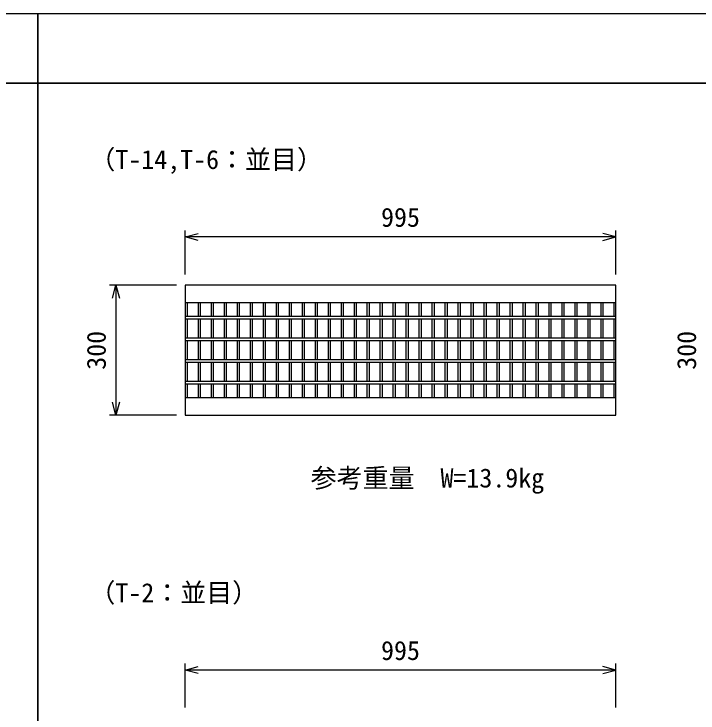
# Model space of a CAD drawing. Units: millimetres, scale not verified. Extents: x -25200 to 25200, y -8910 to 8910.
# Drawn here: x -9372 to -7792, y 158 to 1771 of the extents above; entities that cross this region are included whole.
import ezdxf
from ezdxf.enums import TextEntityAlignment as Align

# ---------------------------------------------------------------- set-up
doc = ezdxf.new("R2010")
doc.units = ezdxf.units.MM
doc.header["$LTSCALE"] = 30
for name, color, linetype, lineweight in [('0-0_DIM', 7, 'Continuous', 25), ('0-2_HATCH', 6, 'Continuous', 25), ('0-6_TXT', 7, 'Continuous', 25)]:
    doc.layers.add(name, color=color, linetype=linetype, lineweight=lineweight)
doc.styles.add('ＭＳ ゴシック', font='')
doc.styles.get('ＭＳ ゴシック').set_extended_font_data('MS Gothic')

msp = doc.modelspace()

# ---------------------------------------------------------------- linework, layer by layer
at = {"layer": '0-0_DIM'}
for p, q in [((-8976.52, 1170.13), (-8976.52, 1271.72)), ((-7981.52, 1170.13), (-7981.52, 1271.72)), ((-7981.52, 1256.72), (-8976.52, 1256.72)), ((-8996.52, 1144.91), (-9151.52, 1144.91)), ((-9136.52, 1144.91), (-9136.52, 844.91)), ((-8996.52, 844.91), (-9151.52, 844.91)), ((-8976.52, 170.13), (-8976.52, 271.72)), ((-7981.52, 170.13), (-7981.52, 271.72)), ((-7981.52, 256.72), (-8976.52, 256.72))]:
    msp.add_line(p, q, dxfattribs=at)
for points in [[(-8946.52, 1248.68), (-8976.52, 1256.72), (-8946.52, 1264.76)], [(-8011.52, 1248.68), (-7981.52, 1256.72), (-8011.52, 1264.76)], [(-9144.56, 1114.91), (-9136.52, 1144.91), (-9128.48, 1114.91)], [(-9128.48, 874.91), (-9136.52, 844.91), (-9144.56, 874.91)], [(-8946.52, 248.68), (-8976.52, 256.72), (-8946.52, 264.76)], [(-8011.52, 248.68), (-7981.52, 256.72), (-8011.52, 264.76)]]:
    msp.add_lwpolyline(points, dxfattribs=at)
at = {"layer": '0-2_HATCH'}
for p, q in [((-8976.52, 1104.91), (-7981.52, 1104.91)), ((-8971.52, 1104.91), (-8971.52, 1072.91)), ((-8946.52, 1104.91), (-8946.52, 1072.91)), ((-8941.52, 1104.91), (-8941.52, 1072.91)), ((-8916.52, 1104.91), (-8916.52, 1072.91)), ((-8911.52, 1104.91), (-8911.52, 1072.91)), ((-8886.52, 1104.91), (-8886.52, 1072.91)), ((-8881.52, 1104.91), (-8881.52, 1072.91)), ((-8856.52, 1104.91), (-8856.52, 1072.91)), ((-8851.52, 1104.91), (-8851.52, 1072.91)), ((-8826.52, 1104.91), (-8826.52, 1072.91)), ((-8821.52, 1104.91), (-8821.52, 1072.91)), ((-8796.52, 1104.91), (-8796.52, 1072.91)), ((-8791.52, 1104.91), (-8791.52, 1072.91)), ((-8766.52, 1104.91), (-8766.52, 1072.91)), ((-8761.52, 1104.91), (-8761.52, 1072.91)), ((-8736.52, 1104.91), (-8736.52, 1072.91)), ((-8731.52, 1104.91), (-8731.52, 1072.91)), ((-8706.52, 1104.91), (-8706.52, 1072.91)), ((-8701.52, 1104.91), (-8701.52, 1072.91)), ((-8676.52, 1104.91), (-8676.52, 1072.91)), ((-8671.52, 1104.91), (-8671.52, 1072.91)), ((-8646.52, 1104.91), (-8646.52, 1072.91)), ((-8641.52, 1104.91), (-8641.52, 1072.91)), ((-8616.52, 1104.91), (-8616.52, 1072.91)), ((-8611.52, 1104.91), (-8611.52, 1072.91)), ((-8586.52, 1104.91), (-8586.52, 1072.91)), ((-8581.52, 1104.91), (-8581.52, 1072.91)), ((-8556.52, 1104.91), (-8556.52, 1072.91)), ((-8551.52, 1104.91), (-8551.52, 1072.91)), ((-8526.52, 1104.91), (-8526.52, 1072.91)), ((-8521.52, 1104.91), (-8521.52, 1072.91)), ((-8496.52, 1104.91), (-8496.52, 1072.91)), ((-8491.52, 1104.91), (-8491.52, 1072.91)), ((-8466.52, 1104.91), (-8466.52, 1072.91)), ((-8461.52, 1104.91), (-8461.52, 1072.91)), ((-8436.52, 1104.91), (-8436.52, 1072.91)), ((-8431.52, 1104.91), (-8431.52, 1072.91)), ((-8406.52, 1104.91), (-8406.52, 1072.91)), ((-8401.52, 1104.91), (-8401.52, 1072.91)), ((-8376.52, 1104.91), (-8376.52, 1072.91)), ((-8371.52, 1104.91), (-8371.52, 1072.91)), ((-8346.52, 1104.91), (-8346.52, 1072.91)), ((-8341.52, 1104.91), (-8341.52, 1072.91)), ((-8316.52, 1104.91), (-8316.52, 1072.91)), ((-8311.52, 1104.91), (-8311.52, 1072.91)), ((-8286.52, 1104.91), (-8286.52, 1072.91)), ((-8281.52, 1104.91), (-8281.52, 1072.91)), ((-8256.52, 1104.91), (-8256.52, 1072.91)), ((-8251.52, 1104.91), (-8251.52, 1072.91)), ((-8226.52, 1104.91), (-8226.52, 1072.91)), ((-8221.52, 1104.91), (-8221.52, 1072.91)), ((-8196.52, 1104.91), (-8196.52, 1072.91)), ((-8191.52, 1104.91), (-8191.52, 1072.91)), ((-8166.52, 1104.91), (-8166.52, 1072.91)), ((-8161.52, 1104.91), (-8161.52, 1072.91)), ((-8136.52, 1104.91), (-8136.52, 1072.91)), ((-8131.52, 1104.91), (-8131.52, 1072.91)), ((-8106.52, 1104.91), (-8106.52, 1072.91)), ((-8101.52, 1104.91), (-8101.52, 1072.91)), ((-8076.52, 1104.91), (-8076.52, 1072.91)), ((-8071.52, 1104.91), (-8071.52, 1072.91)), ((-8046.52, 1104.91), (-8046.52, 1072.91)), ((-8041.52, 1104.91), (-8041.52, 1072.91)), ((-8016.52, 1104.91), (-8016.52, 1072.91)), ((-8011.52, 1104.91), (-8011.52, 1072.91)), ((-7986.52, 1104.91), (-7986.52, 1072.91)), ((-7981.52, 1072.91), (-8976.52, 1072.91)), ((-7981.52, 1066.91), (-8976.52, 1066.91)), ((-8971.52, 1066.91), (-8971.52, 1022.91)), ((-8946.52, 1066.91), (-8946.52, 1022.91)), ((-8941.52, 1066.91), (-8941.52, 1022.91)), ((-8916.52, 1066.91), (-8916.52, 1022.91)), ((-8911.52, 1066.91), (-8911.52, 1022.91)), ((-8886.52, 1066.91), (-8886.52, 1022.91)), ((-8881.52, 1066.91), (-8881.52, 1022.91)), ((-8856.52, 1066.91), (-8856.52, 1022.91)), ((-8851.52, 1066.91), (-8851.52, 1022.91)), ((-8826.52, 1066.91), (-8826.52, 1022.91)), ((-8821.52, 1066.91), (-8821.52, 1022.91)), ((-8796.52, 1066.91), (-8796.52, 1022.91)), ((-8791.52, 1066.91), (-8791.52, 1022.91)), ((-8766.52, 1066.91), (-8766.52, 1022.91)), ((-8761.52, 1066.91), (-8761.52, 1022.91)), ((-8736.52, 1066.91), (-8736.52, 1022.91)), ((-8731.52, 1066.91), (-8731.52, 1022.91)), ((-8706.52, 1066.91), (-8706.52, 1022.91)), ((-8701.52, 1066.91), (-8701.52, 1022.91)), ((-8676.52, 1066.91), (-8676.52, 1022.91)), ((-8671.52, 1066.91), (-8671.52, 1022.91)), ((-8646.52, 1066.91), (-8646.52, 1022.91)), ((-8641.52, 1066.91), (-8641.52, 1022.91)), ((-8616.52, 1066.91), (-8616.52, 1022.91)), ((-8611.52, 1066.91), (-8611.52, 1022.91)), ((-8586.52, 1066.91), (-8586.52, 1022.91)), ((-8581.52, 1066.91), (-8581.52, 1022.91)), ((-8556.52, 1066.91), (-8556.52, 1022.91)), ((-8551.52, 1066.91), (-8551.52, 1022.91)), ((-8526.52, 1066.91), (-8526.52, 1022.91)), ((-8521.52, 1066.91), (-8521.52, 1022.91)), ((-8496.52, 1066.91), (-8496.52, 1022.91)), ((-8491.52, 1066.91), (-8491.52, 1022.91)), ((-8466.52, 1066.91), (-8466.52, 1022.91)), ((-8461.52, 1066.91), (-8461.52, 1022.91)), ((-8436.52, 1066.91), (-8436.52, 1022.91)), ((-8431.52, 1066.91), (-8431.52, 1022.91)), ((-8406.52, 1066.91), (-8406.52, 1022.91)), ((-8401.52, 1066.91), (-8401.52, 1022.91)), ((-8376.52, 1066.91), (-8376.52, 1022.91)), ((-8371.52, 1066.91), (-8371.52, 1022.91)), ((-8346.52, 1066.91), (-8346.52, 1022.91)), ((-8341.52, 1066.91), (-8341.52, 1022.91)), ((-8316.52, 1066.91), (-8316.52, 1022.91)), ((-8311.52, 1066.91), (-8311.52, 1022.91)), ((-8286.52, 1066.91), (-8286.52, 1022.91)), ((-8281.52, 1066.91), (-8281.52, 1022.91)), ((-8256.52, 1066.91), (-8256.52, 1022.91)), ((-8251.52, 1066.91), (-8251.52, 1022.91)), ((-8226.52, 1066.91), (-8226.52, 1022.91)), ((-8221.52, 1066.91), (-8221.52, 1022.91)), ((-8196.52, 1066.91), (-8196.52, 1022.91)), ((-8191.52, 1066.91), (-8191.52, 1022.91)), ((-8166.52, 1066.91), (-8166.52, 1022.91)), ((-8161.52, 1066.91), (-8161.52, 1022.91)), ((-8136.52, 1066.91), (-8136.52, 1022.91)), ((-8131.52, 1066.91), (-8131.52, 1022.91)), ((-8106.52, 1066.91), (-8106.52, 1022.91)), ((-8101.52, 1066.91), (-8101.52, 1022.91)), ((-8076.52, 1066.91), (-8076.52, 1022.91)), ((-8071.52, 1066.91), (-8071.52, 1022.91)), ((-8046.52, 1066.91), (-8046.52, 1022.91)), ((-8041.52, 1066.91), (-8041.52, 1022.91)), ((-8016.52, 1066.91), (-8016.52, 1022.91)), ((-8011.52, 1066.91), (-8011.52, 1022.91)), ((-7986.52, 1066.91), (-7986.52, 1022.91)), ((-7981.52, 1022.91), (-8976.52, 1022.91)), ((-7981.52, 1016.91), (-8976.52, 1016.91)), ((-8971.52, 1016.91), (-8971.52, 972.91)), ((-8946.52, 1016.91), (-8946.52, 972.91)), ((-8941.52, 1016.91), (-8941.52, 972.91)), ((-8916.52, 1016.91), (-8916.52, 972.91)), ((-8911.52, 1016.91), (-8911.52, 972.91)), ((-8886.52, 1016.91), (-8886.52, 972.91)), ((-8881.52, 1016.91), (-8881.52, 972.91)), ((-8856.52, 1016.91), (-8856.52, 972.91)), ((-8851.52, 1016.91), (-8851.52, 972.91)), ((-8826.52, 1016.91), (-8826.52, 972.91)), ((-8821.52, 1016.91), (-8821.52, 972.91)), ((-8796.52, 1016.91), (-8796.52, 972.91)), ((-8791.52, 1016.91), (-8791.52, 972.91)), ((-8766.52, 1016.91), (-8766.52, 972.91)), ((-8761.52, 1016.91), (-8761.52, 972.91)), ((-8736.52, 1016.91), (-8736.52, 972.91)), ((-8731.52, 1016.91), (-8731.52, 972.91)), ((-8706.52, 1016.91), (-8706.52, 972.91)), ((-8701.52, 1016.91), (-8701.52, 972.91)), ((-8676.52, 1016.91), (-8676.52, 972.91)), ((-8671.52, 1016.91), (-8671.52, 972.91)), ((-8646.52, 1016.91), (-8646.52, 972.91)), ((-8641.52, 1016.91), (-8641.52, 972.91)), ((-8616.52, 1016.91), (-8616.52, 972.91)), ((-8611.52, 1016.91), (-8611.52, 972.91)), ((-8586.52, 1016.91), (-8586.52, 972.91)), ((-8581.52, 1016.91), (-8581.52, 972.91)), ((-8556.52, 1016.91), (-8556.52, 972.91)), ((-8551.52, 1016.91), (-8551.52, 972.91)), ((-8526.52, 1016.91), (-8526.52, 972.91)), ((-8521.52, 1016.91), (-8521.52, 972.91)), ((-8496.52, 1016.91), (-8496.52, 972.91)), ((-8491.52, 1016.91), (-8491.52, 972.91)), ((-8466.52, 1016.91), (-8466.52, 972.91)), ((-8461.52, 1016.91), (-8461.52, 972.91)), ((-8436.52, 1016.91), (-8436.52, 972.91)), ((-8431.52, 1016.91), (-8431.52, 972.91)), ((-8406.52, 1016.91), (-8406.52, 972.91)), ((-8401.52, 1016.91), (-8401.52, 972.91)), ((-8376.52, 1016.91), (-8376.52, 972.91)), ((-8371.52, 1016.91), (-8371.52, 972.91)), ((-8346.52, 1016.91), (-8346.52, 972.91)), ((-8341.52, 1016.91), (-8341.52, 972.91)), ((-8316.52, 1016.91), (-8316.52, 972.91)), ((-8311.52, 1016.91), (-8311.52, 972.91)), ((-8286.52, 1016.91), (-8286.52, 972.91)), ((-8281.52, 1016.91), (-8281.52, 972.91)), ((-8256.52, 1016.91), (-8256.52, 972.91)), ((-8251.52, 1016.91), (-8251.52, 972.91)), ((-8226.52, 1016.91), (-8226.52, 972.91)), ((-8221.52, 1016.91), (-8221.52, 972.91)), ((-8196.52, 1016.91), (-8196.52, 972.91)), ((-8191.52, 1016.91), (-8191.52, 972.91)), ((-8166.52, 1016.91), (-8166.52, 972.91)), ((-8161.52, 1016.91), (-8161.52, 972.91)), ((-8136.52, 1016.91), (-8136.52, 972.91)), ((-8131.52, 1016.91), (-8131.52, 972.91)), ((-8106.52, 1016.91), (-8106.52, 972.91)), ((-8101.52, 1016.91), (-8101.52, 972.91)), ((-8076.52, 1016.91), (-8076.52, 972.91)), ((-8071.52, 1016.91), (-8071.52, 972.91)), ((-8046.52, 1016.91), (-8046.52, 972.91)), ((-8041.52, 1016.91), (-8041.52, 972.91)), ((-8016.52, 1016.91), (-8016.52, 972.91)), ((-8011.52, 1016.91), (-8011.52, 972.91)), ((-7986.52, 1016.91), (-7986.52, 972.91)), ((-7981.52, 972.91), (-8976.52, 972.91)), ((-7981.52, 966.91), (-8976.52, 966.91)), ((-8971.52, 966.91), (-8971.52, 922.91)), ((-8946.52, 966.91), (-8946.52, 922.91)), ((-8941.52, 966.91), (-8941.52, 922.91)), ((-8916.52, 966.91), (-8916.52, 922.91)), ((-8911.52, 966.91), (-8911.52, 922.91)), ((-8886.52, 966.91), (-8886.52, 922.91)), ((-8881.52, 966.91), (-8881.52, 922.91)), ((-8856.52, 966.91), (-8856.52, 922.91)), ((-8851.52, 966.91), (-8851.52, 922.91)), ((-8826.52, 966.91), (-8826.52, 922.91)), ((-8821.52, 966.91), (-8821.52, 922.91)), ((-8796.52, 966.91), (-8796.52, 922.91)), ((-8791.52, 966.91), (-8791.52, 922.91)), ((-8766.52, 966.91), (-8766.52, 922.91)), ((-8761.52, 966.91), (-8761.52, 922.91)), ((-8736.52, 966.91), (-8736.52, 922.91)), ((-8731.52, 966.91), (-8731.52, 922.91)), ((-8706.52, 966.91), (-8706.52, 922.91)), ((-8701.52, 966.91), (-8701.52, 922.91)), ((-8676.52, 966.91), (-8676.52, 922.91)), ((-8671.52, 966.91), (-8671.52, 922.91)), ((-8646.52, 966.91), (-8646.52, 922.91)), ((-8641.52, 966.91), (-8641.52, 922.91)), ((-8616.52, 966.91), (-8616.52, 922.91)), ((-8611.52, 966.91), (-8611.52, 922.91)), ((-8586.52, 966.91), (-8586.52, 922.91)), ((-8581.52, 966.91), (-8581.52, 922.91)), ((-8556.52, 966.91), (-8556.52, 922.91)), ((-8551.52, 966.91), (-8551.52, 922.91)), ((-8526.52, 966.91), (-8526.52, 922.91)), ((-8521.52, 966.91), (-8521.52, 922.91)), ((-8496.52, 966.91), (-8496.52, 922.91)), ((-8491.52, 966.91), (-8491.52, 922.91)), ((-8466.52, 966.91), (-8466.52, 922.91)), ((-8461.52, 966.91), (-8461.52, 922.91)), ((-8436.52, 966.91), (-8436.52, 922.91)), ((-8431.52, 966.91), (-8431.52, 922.91)), ((-8406.52, 966.91), (-8406.52, 922.91)), ((-8401.52, 966.91), (-8401.52, 922.91)), ((-8376.52, 966.91), (-8376.52, 922.91)), ((-8371.52, 966.91), (-8371.52, 922.91)), ((-8346.52, 966.91), (-8346.52, 922.91)), ((-8341.52, 966.91), (-8341.52, 922.91)), ((-8316.52, 966.91), (-8316.52, 922.91)), ((-8311.52, 966.91), (-8311.52, 922.91)), ((-8286.52, 966.91), (-8286.52, 922.91)), ((-8281.52, 966.91), (-8281.52, 922.91)), ((-8256.52, 966.91), (-8256.52, 922.91)), ((-8251.52, 966.91), (-8251.52, 922.91)), ((-8226.52, 966.91), (-8226.52, 922.91)), ((-8221.52, 966.91), (-8221.52, 922.91)), ((-8196.52, 966.91), (-8196.52, 922.91)), ((-8191.52, 966.91), (-8191.52, 922.91)), ((-8166.52, 966.91), (-8166.52, 922.91)), ((-8161.52, 966.91), (-8161.52, 922.91)), ((-8136.52, 966.91), (-8136.52, 922.91)), ((-8131.52, 966.91), (-8131.52, 922.91)), ((-8106.52, 966.91), (-8106.52, 922.91)), ((-8101.52, 966.91), (-8101.52, 922.91)), ((-8076.52, 966.91), (-8076.52, 922.91)), ((-8071.52, 966.91), (-8071.52, 922.91)), ((-8046.52, 966.91), (-8046.52, 922.91)), ((-8041.52, 966.91), (-8041.52, 922.91)), ((-8016.52, 966.91), (-8016.52, 922.91)), ((-8011.52, 966.91), (-8011.52, 922.91)), ((-7986.52, 966.91), (-7986.52, 922.91)), ((-7981.52, 922.91), (-8976.52, 922.91)), ((-7981.52, 916.91), (-8976.52, 916.91)), ((-8971.52, 916.91), (-8971.52, 884.91)), ((-8946.52, 916.91), (-8946.52, 884.91)), ((-8941.52, 916.91), (-8941.52, 884.91)), ((-8916.52, 916.91), (-8916.52, 884.91)), ((-8911.52, 916.91), (-8911.52, 884.91)), ((-8886.52, 916.91), (-8886.52, 884.91)), ((-8881.52, 916.91), (-8881.52, 884.91)), ((-8856.52, 916.91), (-8856.52, 884.91)), ((-8851.52, 916.91), (-8851.52, 884.91)), ((-8826.52, 916.91), (-8826.52, 884.91)), ((-8821.52, 916.91), (-8821.52, 884.91)), ((-8796.52, 916.91), (-8796.52, 884.91)), ((-8791.52, 916.91), (-8791.52, 884.91)), ((-8766.52, 916.91), (-8766.52, 884.91)), ((-8761.52, 916.91), (-8761.52, 884.91)), ((-8736.52, 916.91), (-8736.52, 884.91)), ((-8731.52, 916.91), (-8731.52, 884.91)), ((-8706.52, 916.91), (-8706.52, 884.91)), ((-8701.52, 916.91), (-8701.52, 884.91)), ((-8676.52, 916.91), (-8676.52, 884.91)), ((-8671.52, 916.91), (-8671.52, 884.91)), ((-8646.52, 916.91), (-8646.52, 884.91)), ((-8641.52, 916.91), (-8641.52, 884.91)), ((-8616.52, 916.91), (-8616.52, 884.91)), ((-8611.52, 916.91), (-8611.52, 884.91)), ((-8586.52, 916.91), (-8586.52, 884.91)), ((-8581.52, 916.91), (-8581.52, 884.91)), ((-8556.52, 916.91), (-8556.52, 884.91)), ((-8551.52, 916.91), (-8551.52, 884.91)), ((-8526.52, 916.91), (-8526.52, 884.91)), ((-8521.52, 916.91), (-8521.52, 884.91)), ((-8496.52, 916.91), (-8496.52, 884.91)), ((-8491.52, 916.91), (-8491.52, 884.91)), ((-8466.52, 916.91), (-8466.52, 884.91)), ((-8461.52, 916.91), (-8461.52, 884.91)), ((-8436.52, 916.91), (-8436.52, 884.91)), ((-8431.52, 916.91), (-8431.52, 884.91)), ((-8406.52, 916.91), (-8406.52, 884.91)), ((-8401.52, 916.91), (-8401.52, 884.91)), ((-8376.52, 916.91), (-8376.52, 884.91)), ((-8371.52, 916.91), (-8371.52, 884.91)), ((-8346.52, 916.91), (-8346.52, 884.91)), ((-8341.52, 916.91), (-8341.52, 884.91)), ((-8316.52, 916.91), (-8316.52, 884.91)), ((-8311.52, 916.91), (-8311.52, 884.91)), ((-8286.52, 916.91), (-8286.52, 884.91)), ((-8281.52, 916.91), (-8281.52, 884.91)), ((-8256.52, 916.91), (-8256.52, 884.91)), ((-8251.52, 916.91), (-8251.52, 884.91)), ((-8226.52, 916.91), (-8226.52, 884.91)), ((-8221.52, 916.91), (-8221.52, 884.91)), ((-8196.52, 916.91), (-8196.52, 884.91)), ((-8191.52, 916.91), (-8191.52, 884.91)), ((-8166.52, 916.91), (-8166.52, 884.91)), ((-8161.52, 916.91), (-8161.52, 884.91)), ((-8136.52, 916.91), (-8136.52, 884.91)), ((-8131.52, 916.91), (-8131.52, 884.91)), ((-8106.52, 916.91), (-8106.52, 884.91)), ((-8101.52, 916.91), (-8101.52, 884.91)), ((-8076.52, 916.91), (-8076.52, 884.91)), ((-8071.52, 916.91), (-8071.52, 884.91)), ((-8046.52, 916.91), (-8046.52, 884.91)), ((-8041.52, 916.91), (-8041.52, 884.91)), ((-8016.52, 916.91), (-8016.52, 884.91)), ((-8011.52, 916.91), (-8011.52, 884.91)), ((-7986.52, 916.91), (-7986.52, 884.91)), ((-7981.52, 884.91), (-8976.52, 884.91))]:
    msp.add_line(p, q, dxfattribs=at)
msp.add_lwpolyline([(-8976.52, 1144.91), (-8976.52, 844.91), (-7981.52, 844.91), (-7981.52, 1144.91)], close=True, dxfattribs=at)
at = {"layer": '0-6_TXT'}
for points in [[(-13516.68, 1611.24), (-9316.68, 1611.24), (-9316.68, 1771.24), (-13516.68, 1771.24)], [(-9316.68, 1611.24), (-5116.68, 1611.24), (-5116.68, 1771.24), (-9316.68, 1771.24)], [(-11416.68, -1618.68), (-9316.68, -1618.68), (-9316.68, 1611.24), (-11416.68, 1611.24)], [(-9316.68, -1618.68), (-7216.68, -1618.68), (-7216.68, 1611.24), (-9316.68, 1611.24)]]:
    msp.add_lwpolyline(points, close=True, dxfattribs=at)

# ---------------------------------------------------------------- texts
at = {"layer": '0-0_DIM', "style": 'ＭＳ ゴシック'}
for s, p in [('（T-14,T-6：並目）', (-9197.66, 1400.09)), ('995', (-8524.02, 1266.72)), ('参考重量\u3000W=13.9kg', (-8686.68, 664.91)), ('（T-2：並目）', (-9197.66, 400.09)), ('995', (-8524.02, 266.72))]:
    msp.add_text(s, height=43.99, dxfattribs=at).set_placement(p, align=Align.BOTTOM_LEFT)
for p in [(-9146.52, 949.91), (-7783.18, 949.91)]:
    msp.add_text('300', height=43.99, rotation=90, dxfattribs=at).set_placement(p, align=Align.BOTTOM_LEFT)

doc.saveas('drawing.dxf')
